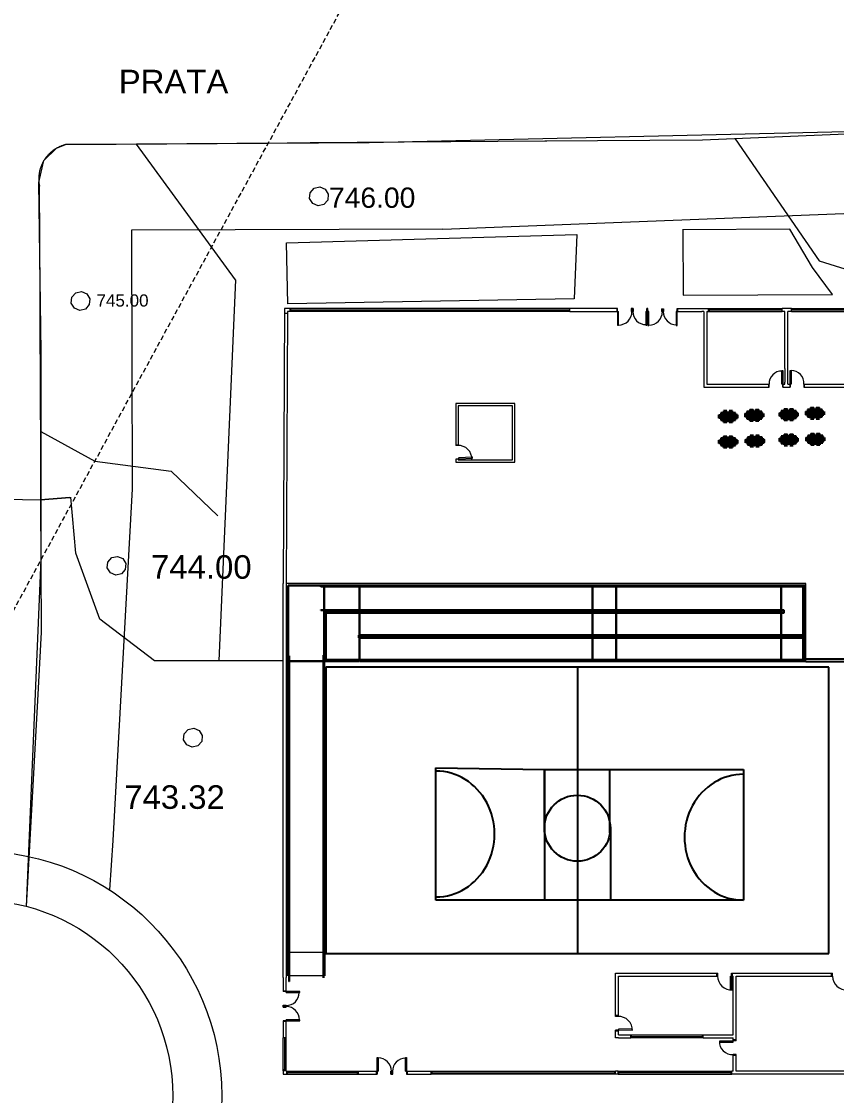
# Model space of a CAD drawing. Header units: feet. Extents: x 344914 to 345457, y 7396879 to 7397422.
# Drawn here: x 345202 to 345243.5, y 7397154.9 to 7397209.6 of the extents above; entities that cross this region are included whole.
import ezdxf

# ---------------------------------------------------------------- set-up
doc = ezdxf.new("R2010")
doc.units = ezdxf.units.FT
doc.header["$MEASUREMENT"] = 0
doc.linetypes.add('DASHED2', pattern=[0.375, 0.25, -0.125])
doc.layers.get('0').update_dxf_attribs({"lineweight": 18})
for name, color, linetype, lineweight in [('100_SIST_VIARIO_MEIO_FIO', 1, 'Continuous', 18), ('106_PRACAS_PARQUES_TOP', 9, 'Continuous', 18), ('160_P_SIMP_ASF_TOP', 7, 'Continuous', 18), ('198_RUA_ESCADARIA_E_TOP', 7, 'Continuous', 18), ('604_CURVA_INTERM', 7, 'Continuous', 18), ('606_PTO_COTADO', 7, 'Continuous', 18), ('902_MALHA_TEXTO_COORD_UTM', 8, 'DASHED2', 13), ('corremao', 7, 'Continuous', 25), ('escada rampa', 202, 'Continuous', 30), ('janela', 160, 'Continuous', 9), ('parede', 7, 'Continuous', 18), ('porta', 7, 'Continuous', 15), ('quadra', 92, 'Continuous', 25), ('SMI_TERRENO', 7, 'Continuous', 18), ('vegetacao', 100, 'Continuous', 5)]:
    doc.layers.add(name, color=color, linetype=linetype, lineweight=lineweight)
doc.layers.add('MESA', color=7, linetype='Continuous')
doc.styles.add('Style-Arial', font='arial.ttf')

# ---------------------------------------------------------------- blocks, each defined once
blk = doc.blocks.new('SP09')
at = {"layer": '606_PTO_COTADO', "flags": 128}
blk.add_lwpolyline([(0.107, 0.474), (0.363, 0.326), (0.481, 0.05), (0.421, -0.246), (0.195, -0.442), (-0.101, -0.472), (-0.367, -0.324), (-0.485, -0.048), (-0.415, 0.247), (-0.189, 0.444), (0.107, 0.474)], dxfattribs=at)
blk = doc.blocks.new('DINING_TABLE_36X72')
at = {"linetype": 'Continuous'}
for p, q in [((-45.5, 8), (-44.5004, 8.15617)), ((-45.5, 8), (-45.5, -8)), ((-44.5, -8.15843), (-44.5, 8.15338)), ((-44.0006, 8.23428), (-35.9976, 9.48474)), ((-44, 8.23041), (-44, -8.23915)), ((36, 18), (-36, 18)), ((-36, 18), (-36, -18)), ((-22.2343, 26.00059), (-23.4847, 17.99762)), ((-22.2304, 26), (-5.7608, 26)), ((-22, 27.5), (-22.1562, 26.50042)), ((-5.8416, 26.5), (-22.1534, 26.5)), ((-22, 27.5), (-6, 27.5)), ((-5.8437, 26.49966), (-6, 27.5)), ((-4.5152, 17.99762), (-5.7655, 25.99926)), ((5.7657, 26.00059), (4.5153, 17.99762)), ((5.7696, 26), (22.2392, 26)), ((6, 27.5), (5.8438, 26.50042)), ((22.1584, 26.5), (5.8466, 26.5)), ((6, 27.5), (22, 27.5)), ((22.1563, 26.49966), (22, 27.5)), ((23.4848, 17.99762), (22.2345, 25.99926)), ((44.0006, 8.23428), (35.9976, 9.48474)), ((36, -18), (36, 18)), ((44, 8.23041), (44, -8.23915)), ((44.5, -8.15843), (44.5, 8.15338)), ((45.5, 8), (44.5005, 8.15617)), ((45.5, 8), (45.5, -8)), ((-44.4997, -8.15631), (-45.5, -8)), ((-35.9976, -9.48476), (-43.9993, -8.2345)), ((-36, -18), (36, -18)), ((-22.2343, -26.0006), (-23.4847, -17.99762)), ((-22.2304, -26), (-5.7608, -26)), ((-22, -27.5), (-22.1562, -26.50044)), ((-5.8416, -26.5), (-22.1534, -26.5)), ((-22, -27.5), (-6, -27.5)), ((-5.8437, -26.49967), (-6, -27.5)), ((-4.5152, -17.99762), (-5.7655, -25.99928)), ((5.7657, -26.0006), (4.5153, -17.99762)), ((5.7696, -26), (22.2392, -26)), ((6, -27.5), (5.8438, -26.50044)), ((22.1584, -26.5), (5.8466, -26.5)), ((6, -27.5), (22, -27.5)), ((22.1563, -26.49967), (22, -27.5)), ((23.4848, -17.99762), (22.2345, -25.99928)), ((35.9976, -9.48476), (43.9993, -8.2345)), ((44.4997, -8.15631), (45.5, -8))]:
    blk.add_line(p, q, dxfattribs=at)
for points in [[(-36, 15), (-31.1772, 14.97754), (-26.8079, 14.91406), (-22.8538, 14.81543), (-19.276, 14.6875), (-16.0362, 14.53613), (-13.0957, 14.36718), (-10.4159, 14.18652), (-7.9583, 14), (-5.6904, 13.81315), (-3.6035, 13.63021), (-1.6954, 13.45508), (0.0365, 13.29166), (1.5945, 13.14388), (2.9811, 13.01562), (4.1988, 12.9108), (5.25, 12.83333), (6.1393, 12.78613), (6.8802, 12.76823), (7.4883, 12.77767), (7.9792, 12.8125), (8.3685, 12.87077), (8.6719, 12.95052), (8.9049, 13.0498), (9.0833, 13.16666), (9.2205, 13.29899), (9.3216, 13.44401), (9.3895, 13.59879), (9.4271, 13.76041), (9.4373, 13.92594), (9.4232, 14.09245), (9.3875, 14.257), (9.3333, 14.41666), (9.2638, 14.56917), (9.1836, 14.71484), (9.0975, 14.85465), (9.0104, 14.98958), (8.9272, 15.1206), (8.8529, 15.2487), (8.7922, 15.37483), (8.75, 15.5), (8.7305, 15.62467), (8.7344, 15.74739), (8.7617, 15.86621), (8.8125, 15.97916), (8.8867, 16.08431), (8.9844, 16.17968), (9.1055, 16.26334), (9.25, 16.33333), (9.4189, 16.38802), (9.6172, 16.42708), (9.8506, 16.45052), (10.125, 16.45833), (10.4463, 16.45052), (10.8203, 16.42708), (11.2529, 16.38802), (11.75, 16.33333), (12.3184, 16.26318), (12.9694, 16.17838), (13.7151, 16.07991), (14.5677, 15.96875), (15.5395, 15.84586), (16.6426, 15.71224), (17.8893, 15.56884), (19.2917, 15.41666), (20.859, 15.25667), (22.5879, 15.08984), (24.4721, 14.91715), (26.5052, 14.73958), (28.6809, 14.5581), (30.9929, 14.3737), (33.4347, 14.18733), (36, 14)], [(-36, 10), (-28.9766, 10.14274), (-23.1725, 10.20442), (-18.4241, 10.19775), (-14.5677, 10.13541), (-11.4399, 10.03011), (-8.877, 9.89453), (-6.7154, 9.74137), (-4.7917, 9.58333), (-2.9698, 9.43082), (-1.2246, 9.28515), (0.4415, 9.14534), (2.026, 9.01041), (3.5266, 8.87939), (4.9408, 8.7513), (6.266, 8.62516), (7.5, 8.5), (8.6411, 8.37549), (9.6914, 8.2539), (10.6538, 8.13818), (11.5312, 8.03125), (12.3267, 7.93603), (13.043, 7.85547), (13.6831, 7.79248), (14.25, 7.75), (14.7471, 7.7303), (15.1797, 7.73307), (15.5537, 7.75732), (15.875, 7.80208), (16.1494, 7.86637), (16.3828, 7.94922), (16.5811, 8.04964), (16.75, 8.16666), (16.8944, 8.29915), (17.0143, 8.44531), (17.1089, 8.60319), (17.1771, 8.77083), (17.218, 8.94629), (17.2305, 9.1276), (17.2137, 9.31282), (17.1667, 9.5), (17.0895, 9.6875), (16.987, 9.875), (16.8649, 10.0625), (16.7292, 10.25), (16.5856, 10.4375), (16.4401, 10.625), (16.2985, 10.8125), (16.1667, 11), (16.05, 11.18733), (15.9518, 11.3737), (15.8752, 11.5581), (15.8229, 11.73958), (15.798, 11.91715), (15.8034, 12.08984), (15.842, 12.25667), (15.9167, 12.41666), (16.0295, 12.56836), (16.1784, 12.70833), (16.3605, 12.83268), (16.5729, 12.9375), (16.8127, 13.01888), (17.0768, 13.07291), (17.3625, 13.0957), (17.6667, 13.08333), (17.9894, 13.03312), (18.3418, 12.94726), (18.7382, 12.82918), (19.1927, 12.68229), (19.7195, 12.51001), (20.3327, 12.31575), (21.0465, 12.10294), (21.875, 11.875), (22.8357, 11.63354), (23.959, 11.37304), (25.2786, 11.08618), (26.8282, 10.76562), (28.6414, 10.40405), (30.752, 9.99414), (33.1936, 9.52856), (36, 9)], [(-36, 5.5), (-30.7157, 5.3348), (-26.069, 5.20963), (-21.9946, 5.11767), (-18.4271, 5.05208), (-15.3009, 5.00602), (-12.5508, 4.97265), (-10.1112, 4.94515), (-7.9167, 4.91666), (-5.909, 4.88167), (-4.0586, 4.83984), (-2.3429, 4.79215), (-0.7396, 4.73958), (0.7739, 4.6831), (2.22, 4.6237), (3.6213, 4.56233), (5, 4.5), (6.373, 4.43782), (7.7344, 4.3776), (9.0723, 4.32129), (10.375, 4.27083), (11.6309, 4.22819), (12.8281, 4.19531), (13.9551, 4.17415), (15, 4.16666), (15.954, 4.17448), (16.819, 4.19791), (17.6001, 4.23698), (18.3021, 4.29166), (18.9299, 4.36198), (19.4883, 4.44791), (19.9823, 4.54948), (20.4167, 4.66666), (20.7969, 4.79899), (21.1302, 4.94401), (21.4245, 5.09879), (21.6875, 5.26041), (21.9271, 5.42594), (22.1511, 5.59245), (22.3672, 5.757), (22.5834, 5.91666), (22.8065, 6.06868), (23.0404, 6.21093), (23.2879, 6.34147), (23.5521, 6.45833), (23.8358, 6.55957), (24.142, 6.64323), (24.4735, 6.70735), (24.8334, 6.75), (25.2235, 6.76969), (25.642, 6.76692), (26.0858, 6.74267), (26.5521, 6.69791), (27.0379, 6.63362), (27.5404, 6.55078), (28.0565, 6.45036), (28.5834, 6.33333), (29.1242, 6.19987), (29.7071, 6.04687), (30.3661, 5.87044), (31.1354, 5.66666), (32.0493, 5.43164), (33.142, 5.16146), (34.4475, 4.85221), (36, 4.5)], [(-36, -1), (-30.7915, -0.6591), (-26.0195, -0.38216), (-21.6519, -0.16284), (-17.6563, 0.00521), (-14.0005, 0.12833), (-10.6523, 0.21289), (-7.5796, 0.26522), (-4.75, 0.29166), (-2.134, 0.29793), (0.2878, 0.28711), (2.5317, 0.26163), (4.6146, 0.22396), (6.5529, 0.17651), (8.3633, 0.12174), (10.0623, 0.06209), (11.6667, 0), (13.1899, -0.06201), (14.6341, -0.1211), (15.9982, -0.17432), (17.2813, -0.21875), (18.4823, -0.25147), (19.6003, -0.26953), (20.6343, -0.27002), (21.5834, -0.25), (22.4481, -0.20768), (23.2357, -0.14584), (23.9549, -0.06836), (24.6146, 0.02083), (25.2235, 0.11784), (25.7904, 0.21875), (26.3241, 0.31966), (26.8334, 0.41666), (27.3265, 0.50618), (27.8099, 0.58593), (28.2894, 0.65397), (28.7709, 0.70833), (29.2601, 0.74707), (29.763, 0.76823), (30.2855, 0.76985), (30.8334, 0.75), (31.4088, 0.70784), (31.9994, 0.64713), (32.589, 0.57275), (33.1615, 0.48958), (33.7008, 0.4025), (34.1908, 0.3164), (34.6153, 0.23616), (34.9584, 0.16666), (35.2099, 0.11165), (35.3848, 0.07031), (35.504, 0.04069), (35.5886, 0.02083), (35.6594, 0.00879), (35.7377, 0.0026), (35.8442, 0.00032), (36, 0)], [(-36, -6.5), (-27.1843, -6.31267), (-20.084, -6.1263), (-14.469, -5.9419), (-10.1094, -5.76042), (-6.7752, -5.58285), (-4.2363, -5.41016), (-2.2629, -5.24333), (-0.625, -5.08334), (0.8708, -4.93099), (2.2715, -4.78646), (3.5872, -4.64974), (4.8281, -4.52084), (6.0046, -4.39974), (7.127, -4.28646), (8.2053, -4.18099), (9.25, -4.08334), (10.2705, -3.99382), (11.2734, -3.91407), (12.2647, -3.84603), (13.25, -3.79167), (14.2354, -3.75293), (15.2266, -3.73177), (16.2295, -3.73015), (17.25, -3.75), (18.2912, -3.79248), (19.3451, -3.85547), (20.4009, -3.93604), (21.4479, -4.03125), (22.4754, -4.13819), (23.4727, -4.25391), (24.4289, -4.37549), (25.3334, -4.5), (26.1785, -4.62492), (26.9694, -4.74935), (27.7145, -4.87281), (28.4219, -4.99479), (29.1, -5.11483), (29.7572, -5.23242), (30.4016, -5.34709), (31.0417, -5.45834), (31.6837, -5.56437), (32.3262, -5.65821), (32.9658, -5.73153), (33.599, -5.77604), (34.2224, -5.78345), (34.8327, -5.74545), (35.4264, -5.65373), (36, -5.5)], [(-36, -10), (-26.4022, -9.81299), (-18.4675, -9.62891), (-11.9839, -9.45069), (-6.7396, -9.28125), (-2.5226, -9.12354), (0.8789, -8.98047), (3.6769, -8.85498), (6.0833, -8.75), (8.2767, -8.66765), (10.3021, -8.60677), (12.1712, -8.56543), (13.8958, -8.54167), (15.4876, -8.53353), (16.9583, -8.53907), (18.3197, -8.55632), (19.5834, -8.58334), (20.7616, -8.61841), (21.8685, -8.66081), (22.9188, -8.71004), (23.9271, -8.76563), (24.9081, -8.82707), (25.8763, -8.89388), (26.8465, -8.96558), (27.8334, -9.04167), (28.8474, -9.12118), (29.8828, -9.20117), (30.93, -9.27824), (31.9792, -9.34896), (33.0205, -9.40991), (34.0443, -9.45768), (35.0407, -9.48885), (36, -9.5)], [(-36, -14.5), (-30.0881, -14.33513), (-25.0332, -14.21224), (-20.7312, -14.12647), (-17.0781, -14.07292), (-13.97, -14.04671), (-11.3027, -14.04297), (-8.9724, -14.05681), (-6.875, -14.08334), (-4.9224, -14.11833), (-3.0905, -14.16016), (-1.3709, -14.20785), (0.2448, -14.26042), (1.7647, -14.3169), (3.1973, -14.3763), (4.5507, -14.43767), (5.8333, -14.5), (7.0554, -14.5621), (8.235, -14.62175), (9.3922, -14.67652), (10.5469, -14.72396), (11.7192, -14.76164), (12.929, -14.78711), (14.1965, -14.79794), (15.5417, -14.79167), (16.9933, -14.76424), (18.6152, -14.70508), (20.4804, -14.60197), (22.6615, -14.44271), (25.2312, -14.21509), (28.2624, -13.9069), (31.8277, -13.50594), (36, -13)]]:
    blk.add_lwpolyline(points, dxfattribs=at)

msp = doc.modelspace()

# ---------------------------------------------------------------- linework, layer by layer
at = {"layer": '100_SIST_VIARIO_MEIO_FIO'}
for p, q in [((345202.904, 7397198.515), (345202.891, 7397201.2)), ((345202.92, 7397195.387), (345202.904, 7397198.515)), ((345202.947, 7397189.877), (345202.92, 7397195.387)), ((345202.953, 7397188.71), (345202.947, 7397189.877)), ((345202.969, 7397185.336), (345202.953, 7397188.71)), ((345203.003, 7397178.492), (345202.969, 7397185.336)), ((345202.816, 7397175.009), (345203.003, 7397178.492)), ((345202.224, 7397164.517), (345202.816, 7397175.009))]:
    msp.add_line(p, q, dxfattribs=at)
at = {"layer": '100_SIST_VIARIO_MEIO_FIO', "flags": 128}
msp.add_lwpolyline([(345246.052, 7397203.932), (345236.692, 7397203.545), (345228.657, 7397203.489), (345216.693, 7397203.405), (345215.527, 7397203.397), (345207.835, 7397203.343), (345204.225, 7397203.318), (345204.168, 7397203.304), (345204.138, 7397203.294), (345204.108, 7397203.285), (345204.079, 7397203.275), (345204.048, 7397203.265), (345204.019, 7397203.254), (345203.989, 7397203.243), (345203.96, 7397203.23), (345203.932, 7397203.218), (345203.903, 7397203.206), (345203.874, 7397203.192), (345203.846, 7397203.178), (345203.818, 7397203.163), (345203.79, 7397203.149), (345203.763, 7397203.133), (345203.735, 7397203.117), (345203.709, 7397203.101), (345203.682, 7397203.085), (345203.656, 7397203.067), (345203.63, 7397203.049), (345203.604, 7397203.032), (345203.579, 7397203.012), (345203.554, 7397202.993), (345203.529, 7397202.975), (345203.505, 7397202.954), (345203.48, 7397202.934), (345203.456, 7397202.913), (345203.434, 7397202.892), (345203.41, 7397202.871), (345203.388, 7397202.849), (345203.365, 7397202.826), (345203.344, 7397202.803), (345203.323, 7397202.781), (345203.302, 7397202.757), (345203.281, 7397202.733), (345203.26, 7397202.709), (345203.241, 7397202.684), (345203.222, 7397202.659), (345203.203, 7397202.634), (345203.184, 7397202.609), (345203.167, 7397202.583), (345203.149, 7397202.557), (345203.132, 7397202.53), (345203.115, 7397202.503), (345203.1, 7397202.476), (345203.083, 7397202.449), (345203.068, 7397202.422), (345203.054, 7397202.393), (345203.04, 7397202.365), (345203.026, 7397202.338), (345203.013, 7397202.309), (345203, 7397202.28), (345202.988, 7397202.25), (345202.976, 7397202.221), (345202.965, 7397202.192), (345202.954, 7397202.163), (345202.944, 7397202.133), (345202.934, 7397202.103), (345202.926, 7397202.072), (345202.917, 7397202.042), (345202.909, 7397202.012), (345202.901, 7397201.981), (345202.894, 7397201.95), (345202.888, 7397201.92), (345202.882, 7397201.889), (345202.877, 7397201.858), (345202.873, 7397201.827), (345202.868, 7397201.795), (345202.864, 7397201.764), (345202.861, 7397201.733), (345202.858, 7397201.702), (345202.857, 7397201.67), (345202.854, 7397201.639), (345202.854, 7397201.607), (345202.853, 7397201.576), (345202.853, 7397201.545), (345202.854, 7397201.512), (345202.855, 7397201.481), (345202.857, 7397201.45), (345202.859, 7397201.418), (345202.862, 7397201.387), (345202.865, 7397201.356), (345202.87, 7397201.325), (345202.874, 7397201.294), (345202.879, 7397201.263), (345202.885, 7397201.231), (345202.891, 7397201.2)], dxfattribs=at)
at = {"layer": '106_PRACAS_PARQUES_TOP'}
for p, q in [((345212.891, 7397196.439), (345207.835, 7397203.343)), ((345238.361, 7397203.614), (345242.636, 7397197.406)), ((345223.461, 7397199.014), (345274.253, 7397201.011)), ((345223.461, 7397199.014), (345207.581, 7397198.962)), ((345207.581, 7397198.962), (345207.624, 7397185.79)), ((345242.636, 7397197.406), (345250.449, 7397194.969)), ((345207.624, 7397185.79), (345206.633, 7397167.874)), ((345207.624, 7397185.79), (345207.624, 7397185.79)), ((345206.633, 7397167.874), (345206.462, 7397165.356)), ((345206.633, 7397167.874), (345206.633, 7397167.874))]:
    msp.add_line(p, q, dxfattribs=at)
at = {"layer": '198_RUA_ESCADARIA_E_TOP'}
for radius in [12.464, 9.964]:
    msp.add_circle((345199.723, 7397154.872), radius, dxfattribs=at)
at = {"layer": '604_CURVA_INTERM', "elevation": 744, "flags": 128}
msp.add_lwpolyline([(345197.454, 7397185.331), (345202.945, 7397185.221), (345204.447, 7397185.353), (345202.945, 7397185.221)], dxfattribs=at)
at = {"layer": '606_PTO_COTADO'}
for p, q in [((345228.761, 7397203.49), (345228.657, 7397203.489)), ((345212.891, 7397196.439), (345212.032, 7397177.034)), ((345202.953, 7397188.71), (345205.719, 7397187.201)), ((345205.719, 7397187.201), (345209.61, 7397186.681)), ((345209.61, 7397186.681), (345211.981, 7397184.416)), ((345204.747, 7397182.513), (345204.496, 7397185.358, 744)), ((345205.965, 7397179.157), (345204.747, 7397182.513)), ((345208.75, 7397177.034), (345205.965, 7397179.157)), ((345215.313, 7397177.034), (345208.75, 7397177.034))]:
    msp.add_line(p, q, dxfattribs=at)
at = {"layer": '902_MALHA_TEXTO_COORD_UTM', "flags": 128}
msp.add_lwpolyline([(345089.986, 7396975.145), (345281.611, 7397326.257)], dxfattribs=at)
at = {"layer": 'corremao'}
for p, q in [((345241.84, 7397180.807), (345217.227, 7397180.807)), ((345217.227, 7397180.792), (345217.227, 7397180.807)), ((345241.825, 7397180.792), (345217.227, 7397180.792)), ((345241.825, 7397178.332), (345241.825, 7397180.792)), ((345241.84, 7397178.317), (345241.84, 7397180.807)), ((345217.238, 7397179.617), (345239.114, 7397179.617)), ((345217.238, 7397179.617), (345239.114, 7397179.617)), ((345217.238, 7397179.602), (345217.238, 7397179.617)), ((345217.238, 7397179.602), (345239.114, 7397179.602)), ((345240.822, 7397179.475), (345217.481, 7397179.475)), ((345240.837, 7397179.46), (345217.481, 7397179.46)), ((345217.481, 7397179.46), (345217.481, 7397177.085)), ((345217.496, 7397179.46), (345217.496, 7397177.1)), ((345239.114, 7397179.617), (345240.837, 7397179.617)), ((345239.114, 7397179.617), (345240.837, 7397179.617)), ((345239.114, 7397179.602), (345240.822, 7397179.602)), ((345240.822, 7397179.602), (345240.822, 7397179.49)), ((345240.822, 7397179.49), (345240.822, 7397179.475)), ((345240.837, 7397179.602), (345240.837, 7397179.617)), ((345240.837, 7397179.602), (345240.837, 7397179.49)), ((345240.837, 7397179.49), (345240.837, 7397179.46)), ((345219.162, 7397178.332), (345219.162, 7397178.2)), ((345241.825, 7397178.332), (345219.162, 7397178.332)), ((345219.162, 7397178.2), (345241.825, 7397178.2)), ((345219.177, 7397178.317), (345219.177, 7397178.215)), ((345241.84, 7397178.317), (345219.177, 7397178.317)), ((345219.177, 7397178.215), (345241.84, 7397178.215)), ((345241.825, 7397177.1), (345241.825, 7397178.2)), ((345241.84, 7397177.085), (345241.84, 7397178.215)), ((345215.607, 7397177.286), (345215.607, 7397160.693)), ((345215.607, 7397177.286), (345215.627, 7397177.286)), ((345215.627, 7397177.286), (345215.627, 7397160.693)), ((345217.363, 7397160.872), (345217.363, 7397177.307)), ((345217.383, 7397177.307), (345217.363, 7397177.307)), ((345217.383, 7397160.872), (345217.383, 7397177.307)), ((345217.481, 7397177.085), (345241.84, 7397177.085)), ((345217.496, 7397177.1), (345241.825, 7397177.1)), ((345244.115, 7397177.119), (345241.96, 7397177.119)), ((345244.115, 7397176.969), (345241.96, 7397176.969)), ((345215.627, 7397160.693), (345215.607, 7397160.693))]:
    msp.add_line(p, q, dxfattribs=at)
at = {"layer": 'escada rampa'}
for p, q in [((345215.563, 7397177.336), (345215.563, 7397180.872)), ((345215.563, 7397180.872), (345241.915, 7397180.872)), ((345217.412, 7397177.013), (345217.412, 7397180.872)), ((345219.214, 7397178.332), (345219.214, 7397180.872)), ((345231.084, 7397177.013), (345231.084, 7397180.872)), ((345232.284, 7397177.013), (345232.284, 7397180.872)), ((345240.71, 7397180.872), (345240.71, 7397179.617)), ((345241.91, 7397180.872), (345241.91, 7397177.013)), ((345219.214, 7397179.533), (345217.412, 7397179.533)), ((345240.71, 7397179.533), (345219.214, 7397179.533)), ((345240.71, 7397179.602), (345240.71, 7397179.475)), ((345240.71, 7397179.46), (345240.71, 7397177.013)), ((345219.214, 7397178.215), (345219.214, 7397178.317)), ((345241.91, 7397178.273), (345219.214, 7397178.273)), ((345219.214, 7397177.1), (345219.214, 7397178.2)), ((345215.563, 7397177.013), (345215.563, 7397177.336)), ((345215.607, 7397177.013), (345215.563, 7397177.013)), ((345215.563, 7397177.013), (345215.563, 7397160.975)), ((345217.412, 7397177.013), (345215.607, 7397177.013)), ((345217.412, 7397177.013), (345217.416, 7397160.975)), ((345217.412, 7397177.013), (345219.166, 7397177.013)), ((345219.214, 7397177.013), (345219.214, 7397177.085)), ((345241.91, 7397177.013), (345219.214, 7397177.013))]:
    msp.add_line(p, q, dxfattribs=at)
at = {"layer": 'janela'}
for p, q in [((345229.921, 7397194.969), (345215.674, 7397194.969)), ((345215.703, 7397194.819), (345215.703, 7397194.969)), ((345237.004, 7397194.969), (345240.745, 7397194.969)), ((345237.046, 7397194.819), (345237.046, 7397194.969)), ((345241.234, 7397194.969), (345244.515, 7397194.969)), ((345229.921, 7397194.819), (345215.674, 7397194.819)), ((345229.921, 7397194.894), (345215.703, 7397194.894)), ((345237.004, 7397194.819), (345240.745, 7397194.819)), ((345240.745, 7397194.894), (345237.046, 7397194.894)), ((345244.515, 7397194.894), (345241.234, 7397194.894)), ((345241.234, 7397194.819), (345244.515, 7397194.819)), ((345219.214, 7397177.013), (345219.166, 7397177.013)), ((345217.4, 7397162.175), (345215.563, 7397162.175)), ((345215.607, 7397160.975), (345215.563, 7397160.975)), ((345217.416, 7397160.975), (345215.627, 7397160.975)), ((345215.313, 7397156.147), (345215.313, 7397157.821)), ((345215.388, 7397157.821), (345215.388, 7397156.187)), ((345215.463, 7397156.147), (345215.463, 7397157.821)), ((345233.043, 7397157.974), (345236.726, 7397157.974)), ((345236.726, 7397157.824), (345233.043, 7397157.824)), ((345233.079, 7397157.824), (345233.079, 7397157.974)), ((345233.079, 7397157.899), (345236.684, 7397157.899)), ((345236.684, 7397157.824), (345236.684, 7397157.974)), ((345215.463, 7397156.187), (345215.313, 7397156.187)), ((345215.498, 7397156.119), (345219.154, 7397156.119)), ((345215.539, 7397155.969), (345215.539, 7397156.119)), ((345219.101, 7397155.969), (345219.101, 7397156.119)), ((345222.854, 7397156.119), (345232.256, 7397156.119)), ((345222.914, 7397155.969), (345222.914, 7397156.119)), ((345232.221, 7397155.969), (345232.221, 7397156.119)), ((345232.391, 7397156.119), (345238.182, 7397156.119)), ((345232.432, 7397155.969), (345232.432, 7397156.119)), ((345238.147, 7397155.969), (345238.147, 7397156.119)), ((345215.498, 7397155.969), (345219.154, 7397155.969)), ((345219.101, 7397156.044), (345215.539, 7397156.044)), ((345232.256, 7397155.969), (345222.854, 7397155.969)), ((345222.914, 7397156.044), (345232.221, 7397156.044)), ((345232.391, 7397155.969), (345238.182, 7397155.969)), ((345238.147, 7397156.044), (345232.432, 7397156.044))]:
    msp.add_line(p, q, dxfattribs=at)
at = {"layer": 'parede'}
for p, q in [((345215.387, 7397194.969), (345215.313, 7397180.969)), ((345215.674, 7397194.969), (345215.387, 7397194.969)), ((345215.674, 7397194.819), (345215.674, 7397194.969)), ((345229.921, 7397194.819), (345229.921, 7397194.969)), ((345232.357, 7397194.969), (345229.921, 7397194.969)), ((345232.333, 7397194.819), (345232.333, 7397194.969)), ((345232.357, 7397194.82), (345232.357, 7397194.969)), ((345233.057, 7397194.97), (345233.157, 7397194.97)), ((345233.057, 7397194.97), (345233.157, 7397194.97)), ((345233.057, 7397194.97), (345233.057, 7397194.82)), ((345233.157, 7397194.969), (345233.057, 7397194.969)), ((345233.107, 7397194.97), (345233.107, 7397194.82)), ((345233.157, 7397194.97), (345233.157, 7397194.82)), ((345233.907, 7397194.969), (345233.856, 7397194.969)), ((345233.856, 7397194.82), (345233.856, 7397194.969)), ((345233.907, 7397194.819), (345233.907, 7397194.969)), ((345234.607, 7397194.964), (345234.707, 7397194.964)), ((345234.607, 7397194.964), (345234.707, 7397194.964)), ((345234.607, 7397194.964), (345234.607, 7397194.814)), ((345234.657, 7397194.964), (345234.657, 7397194.814)), ((345234.707, 7397194.964), (345234.707, 7397194.814)), ((345235.406, 7397194.819), (345235.406, 7397194.969)), ((345235.406, 7397194.969), (345237.004, 7397194.969)), ((345235.429, 7397194.819), (345235.429, 7397194.969)), ((345237.004, 7397194.819), (345237.004, 7397194.969)), ((345241.234, 7397194.969), (345240.745, 7397194.969)), ((345240.745, 7397194.819), (345240.745, 7397194.969)), ((345241.234, 7397194.819), (345241.234, 7397194.969)), ((345215.536, 7397194.711), (345215.386, 7397194.712)), ((345215.537, 7397194.819), (345215.463, 7397180.968)), ((345215.674, 7397194.819), (345215.537, 7397194.819)), ((345229.921, 7397194.819), (345232.407, 7397194.819)), ((345233.057, 7397194.82), (345233.157, 7397194.82)), ((345233.096, 7397194.82), (345233.14, 7397194.82)), ((345233.096, 7397194.819), (345233.14, 7397194.819)), ((345233.806, 7397194.819), (345233.907, 7397194.819)), ((345233.957, 7397194.814), (345233.907, 7397194.814)), ((345234.607, 7397194.819), (345234.707, 7397194.819)), ((345234.607, 7397194.814), (345234.707, 7397194.814)), ((345234.646, 7397194.814), (345234.689, 7397194.814)), ((345235.406, 7397194.813), (345235.356, 7397194.813)), ((345235.406, 7397194.819), (345236.665, 7397194.819)), ((345236.756, 7397194.819), (345236.665, 7397194.819)), ((345236.756, 7397194.819), (345236.756, 7397190.969)), ((345236.906, 7397194.819), (345236.906, 7397191.119)), ((345236.906, 7397194.819), (345237.004, 7397194.819)), ((345240.888, 7397194.819), (345240.745, 7397194.819)), ((345240.888, 7397191.91), (345240.888, 7397194.819)), ((345241.234, 7397194.819), (345241.038, 7397194.819)), ((345241.038, 7397191.91), (345241.038, 7397194.819)), ((345240.888, 7397191.91), (345240.888, 7397191.225)), ((345241.038, 7397191.225), (345241.038, 7397191.91)), ((345236.906, 7397191.119), (345240.088, 7397191.119)), ((345240.073, 7397190.969), (345240.073, 7397191.119)), ((345240.088, 7397190.969), (345240.088, 7397191.119)), ((345240.788, 7397191.119), (345240.888, 7397191.119)), ((345240.788, 7397190.969), (345240.788, 7397191.119)), ((345240.803, 7397190.969), (345240.803, 7397191.119)), ((345240.888, 7397191.119), (345240.888, 7397191.225)), ((345241.038, 7397191.119), (345241.038, 7397191.225)), ((345241.038, 7397191.119), (345241.156, 7397191.119)), ((345241.141, 7397191.119), (345241.141, 7397190.969)), ((345241.156, 7397191.119), (345241.156, 7397190.969)), ((345241.856, 7397191.119), (345244.651, 7397191.119)), ((345241.856, 7397191.119), (345241.856, 7397190.969)), ((345241.871, 7397191.119), (345241.871, 7397190.969)), ((345236.756, 7397190.969), (345240.088, 7397190.969)), ((345240.788, 7397190.969), (345241.156, 7397190.969)), ((345241.856, 7397190.969), (345246.756, 7397190.969)), ((345227.12, 7397190.14), (345224.12, 7397190.14)), ((345224.12, 7397190.14), (345224.12, 7397189.298)), ((345227, 7397190.02), (345224.24, 7397190.02)), ((345224.24, 7397190.02), (345224.24, 7397189.298)), ((345227, 7397187.26), (345227, 7397190.02)), ((345227.12, 7397187.14), (345227.12, 7397190.14)), ((345224.12, 7397189.298), (345224.12, 7397188.002)), ((345224.24, 7397189.298), (345224.24, 7397188.002)), ((345224.24, 7397188.013), (345224.12, 7397188.013)), ((345224.24, 7397188.002), (345224.12, 7397188.002)), ((345224.12, 7397187.302), (345224.12, 7397187.14)), ((345224.24, 7397187.302), (345224.12, 7397187.302)), ((345224.24, 7397187.294), (345224.12, 7397187.294)), ((345224.24, 7397187.302), (345224.24, 7397187.26)), ((345224.12, 7397187.14), (345227.12, 7397187.14)), ((345224.24, 7397187.26), (345227, 7397187.26)), ((345215.313, 7397160.898), (345215.313, 7397180.969)), ((345219.313, 7397180.969), (345215.463, 7397180.969)), ((345215.463, 7397180.968), (345215.463, 7397160.898)), ((345241.96, 7397180.969), (345219.313, 7397180.969)), ((345241.96, 7397176.969), (345241.96, 7397180.969)), ((345241.96, 7397176.969), (345219.256, 7397176.969)), ((345232.256, 7397161.119), (345237.472, 7397161.119)), ((345232.256, 7397160.969), (345232.256, 7397161.119)), ((345237.422, 7397160.969), (345237.422, 7397161.119)), ((345237.472, 7397160.969), (345237.472, 7397161.119)), ((345238.172, 7397161.119), (345243.326, 7397161.119)), ((345238.172, 7397160.969), (345238.172, 7397161.119)), ((345238.222, 7397160.969), (345238.222, 7397161.119)), ((345243.276, 7397160.969), (345243.276, 7397161.119)), ((345243.326, 7397160.969), (345243.326, 7397161.119)), ((345215.313, 7397160.898), (345215.313, 7397160.185)), ((345215.463, 7397160.185), (345215.463, 7397160.898)), ((345232.256, 7397158.914), (345232.256, 7397160.969)), ((345232.406, 7397160.969), (345237.472, 7397160.969)), ((345232.406, 7397158.914), (345232.406, 7397160.969)), ((345238.172, 7397160.969), (345238.256, 7397160.969)), ((345238.256, 7397157.974), (345238.256, 7397160.969)), ((345238.406, 7397160.969), (345243.326, 7397160.969)), ((345238.406, 7397157.674), (345238.406, 7397160.969)), ((345215.463, 7397160.209), (345215.313, 7397160.209)), ((345215.463, 7397160.185), (345215.313, 7397160.185)), ((345215.464, 7397160.135), (345215.463, 7397160.185)), ((345215.313, 7397159.385), (345215.313, 7397159.485)), ((345215.313, 7397159.385), (345215.313, 7397159.485)), ((345215.313, 7397159.485), (345215.463, 7397159.485)), ((345215.313, 7397159.485), (345215.313, 7397159.385)), ((345215.313, 7397159.435), (345215.463, 7397159.435)), ((345215.313, 7397159.385), (345215.463, 7397159.385)), ((345215.463, 7397159.385), (345215.463, 7397159.485)), ((345215.463, 7397159.385), (345215.463, 7397159.485)), ((345215.463, 7397159.424), (345215.463, 7397159.468)), ((345232.406, 7397158.964), (345232.256, 7397158.964)), ((345232.406, 7397158.914), (345232.256, 7397158.914)), ((345215.463, 7397158.685), (345215.313, 7397158.685)), ((345215.313, 7397158.685), (345215.313, 7397157.821)), ((345215.463, 7397158.649), (345215.313, 7397158.649)), ((345215.463, 7397157.821), (345215.463, 7397158.735)), ((345215.463, 7397157.821), (345215.313, 7397157.821)), ((345232.256, 7397157.824), (345232.256, 7397158.214)), ((345232.406, 7397158.214), (345232.256, 7397158.214)), ((345232.406, 7397158.164), (345232.256, 7397158.164)), ((345232.406, 7397157.824), (345232.256, 7397157.824)), ((345232.406, 7397157.974), (345232.406, 7397158.214)), ((345232.406, 7397157.974), (345233.043, 7397157.974)), ((345232.406, 7397157.824), (345233.043, 7397157.824)), ((345233.043, 7397157.824), (345233.043, 7397157.974)), ((345236.726, 7397157.974), (345238.256, 7397157.974)), ((345236.726, 7397157.824), (345236.726, 7397157.974)), ((345236.726, 7397157.824), (345238.256, 7397157.824)), ((345238.256, 7397157.674), (345238.256, 7397157.824)), ((345238.406, 7397157.724), (345238.256, 7397157.724)), ((345238.406, 7397157.674), (345238.256, 7397157.674)), ((345238.256, 7397156.119), (345238.256, 7397156.974)), ((345238.406, 7397156.974), (345238.256, 7397156.974)), ((345238.406, 7397156.924), (345238.256, 7397156.924)), ((345238.406, 7397156.119), (345238.406, 7397156.974)), ((345215.313, 7397156.147), (345215.313, 7397155.969)), ((345215.463, 7397156.147), (345215.313, 7397156.147)), ((345215.463, 7397156.147), (345215.463, 7397156.119)), ((345215.463, 7397156.119), (345215.498, 7397156.119)), ((345215.498, 7397155.969), (345215.498, 7397156.119)), ((345219.154, 7397156.119), (345220.151, 7397156.119)), ((345219.154, 7397155.969), (345219.154, 7397156.119)), ((345220.063, 7397156.119), (345220.063, 7397155.969)), ((345220.101, 7397156.119), (345220.101, 7397155.969)), ((345220.801, 7397156.119), (345220.901, 7397156.119)), ((345220.801, 7397155.969), (345220.801, 7397156.119)), ((345220.84, 7397156.119), (345220.884, 7397156.119)), ((345220.851, 7397155.969), (345220.851, 7397156.119)), ((345220.901, 7397155.969), (345220.901, 7397156.119)), ((345221.551, 7397156.119), (345222.854, 7397156.119)), ((345221.601, 7397156.119), (345221.601, 7397155.969)), ((345221.636, 7397156.119), (345221.636, 7397155.969)), ((345222.854, 7397155.969), (345222.854, 7397156.119)), ((345232.391, 7397156.119), (345232.256, 7397156.119)), ((345232.256, 7397155.969), (345232.256, 7397156.119)), ((345232.391, 7397155.969), (345232.391, 7397156.119)), ((345238.256, 7397156.119), (345238.182, 7397156.119)), ((345238.182, 7397155.969), (345238.182, 7397156.119)), ((345244.106, 7397156.119), (345238.406, 7397156.119)), ((345215.313, 7397155.969), (345215.498, 7397155.969)), ((345219.154, 7397155.969), (345220.101, 7397155.969)), ((345220.801, 7397155.969), (345220.901, 7397155.969)), ((345220.801, 7397155.969), (345220.901, 7397155.969)), ((345221.601, 7397155.969), (345222.854, 7397155.969)), ((345232.391, 7397155.969), (345232.256, 7397155.969)), ((345238.256, 7397155.969), (345238.182, 7397155.969)), ((345244.256, 7397155.969), (345238.256, 7397155.969))]:
    msp.add_line(p, q, dxfattribs=at)
at = {"layer": 'porta'}
for p, q in [((345232.357, 7397194.82), (345232.357, 7397194.12)), ((345232.407, 7397194.12), (345232.407, 7397194.82)), ((345233.806, 7397194.82), (345233.806, 7397194.12)), ((345233.856, 7397194.12), (345233.856, 7397194.82)), ((345233.907, 7397194.814), (345233.907, 7397194.114)), ((345233.957, 7397194.114), (345233.957, 7397194.814)), ((345235.356, 7397194.813), (345235.356, 7397194.113)), ((345235.406, 7397194.113), (345235.406, 7397194.813)), ((345232.357, 7397194.12), (345232.407, 7397194.12)), ((345233.806, 7397194.12), (345233.856, 7397194.12)), ((345233.907, 7397194.114), (345233.957, 7397194.114)), ((345235.356, 7397194.113), (345235.406, 7397194.113)), ((345240.741, 7397191.819), (345240.791, 7397191.819)), ((345240.741, 7397191.119), (345240.741, 7397191.819)), ((345240.791, 7397191.819), (345240.791, 7397191.119)), ((345241.156, 7397191.119), (345241.156, 7397191.819)), ((345241.156, 7397191.819), (345241.206, 7397191.819)), ((345241.206, 7397191.819), (345241.206, 7397191.119)), ((345240.791, 7397191.119), (345240.741, 7397191.119)), ((345241.206, 7397191.119), (345241.156, 7397191.119)), ((345224.96, 7397187.397), (345224.26, 7397187.37)), ((345224.26, 7397187.37), (345224.262, 7397187.32)), ((345224.262, 7397187.32), (345224.962, 7397187.347)), ((345224.962, 7397187.347), (345224.96, 7397187.397)), ((345238.112, 7397160.271), (345238.112, 7397160.971)), ((345238.112, 7397160.971), (345238.162, 7397160.971)), ((345238.162, 7397160.971), (345238.162, 7397160.271)), ((345216.164, 7397160.185), (345215.464, 7397160.185)), ((345215.464, 7397160.135), (345216.164, 7397160.135)), ((345216.164, 7397160.135), (345216.164, 7397160.185)), ((345238.162, 7397160.271), (345238.112, 7397160.271)), ((345216.163, 7397158.735), (345215.463, 7397158.735)), ((345215.463, 7397158.685), (345216.163, 7397158.685)), ((345216.163, 7397158.685), (345216.163, 7397158.735)), ((345233.112, 7397158.287), (345232.412, 7397158.26)), ((345232.412, 7397158.26), (345232.414, 7397158.21)), ((345232.414, 7397158.21), (345233.114, 7397158.237)), ((345233.114, 7397158.237), (345233.112, 7397158.287)), ((345238.252, 7397157.655), (345237.552, 7397157.66)), ((345237.552, 7397157.66), (345237.552, 7397157.61)), ((345237.552, 7397157.61), (345238.252, 7397157.605)), ((345238.252, 7397157.605), (345238.252, 7397157.655)), ((345220.101, 7397156.119), (345220.101, 7397156.819)), ((345220.101, 7397156.819), (345220.151, 7397156.819)), ((345220.151, 7397156.819), (345220.151, 7397156.119)), ((345221.551, 7397156.119), (345221.551, 7397156.819)), ((345221.551, 7397156.819), (345221.601, 7397156.819)), ((345221.601, 7397156.819), (345221.601, 7397156.119))]:
    msp.add_line(p, q, dxfattribs=at)
for centre, radius, start, end in [((345232.407, 7397194.82), 0.689, 270, 0), ((345233.807, 7397194.82), 0.667, 179.9799, 270), ((345233.957, 7397194.814), 0.689, 270, 0), ((345235.357, 7397194.813), 0.667, 179.9799, 270), ((345240.73, 7397191.144), 0.643, 89.0797, 182.2427), ((345241.232, 7397191.181), 0.627, 354.3005, 92.3575), ((345224.24, 7397187.302), 0.697, 358.0953, 92.2062), ((345238.157, 7397160.967), 0.697, 180, 274.1109), ((345244.019, 7397160.963), 0.697, 180, 274.1109), ((345215.464, 7397160.135), 0.667, 269.9799, 0), ((345215.463, 7397158.735), 0.689, 0, 90), ((345232.418, 7397158.216), 0.697, 358.0953, 92.2062), ((345238.212, 7397157.634), 0.661, 177.7008, 273.7979), ((345220.151, 7397156.119), 0.689, 0, 90), ((345221.551, 7397156.119), 0.667, 90, 180.0201)]:
    msp.add_arc(centre, radius, start, end, dxfattribs=at)
at = {"layer": 'quadra'}
for p, q in [((345217.484, 7397176.706), (345217.484, 7397162.123)), ((345243.14, 7397176.706), (345217.484, 7397176.706)), ((345230.312, 7397176.706), (345230.312, 7397162.123)), ((345243.14, 7397162.123), (345243.14, 7397176.706)), ((345223.101, 7397164.839), (345223.101, 7397171.573)), ((345223.101, 7397171.573), (345228.631, 7397171.497)), ((345228.631, 7397171.497), (345238.782, 7397171.497)), ((345228.631, 7397168.503), (345228.631, 7397171.497)), ((345228.631, 7397171.497), (345228.631, 7397164.839)), ((345231.976, 7397168.258), (345231.976, 7397171.497)), ((345238.782, 7397171.497), (345238.782, 7397166.655)), ((345231.993, 7397168.503), (345231.993, 7397164.839)), ((345238.782, 7397166.655), (345238.782, 7397164.839)), ((345238.782, 7397164.839), (345223.101, 7397164.839)), ((345217.484, 7397162.123), (345243.14, 7397162.123))]:
    msp.add_line(p, q, dxfattribs=at)
msp.add_circle((345230.312, 7397168.503), 1.681, dxfattribs=at)
for centre, start_param, end_param in [((345223.101, 7397168.206), 0, 3.141593), ((345238.766, 7397168.044), 3.136325, 6.288453)]:
    msp.add_ellipse(centre, major_axis=(0, -3.205), ratio=0.93314, start_param=start_param, end_param=end_param, dxfattribs=at)
at = {"layer": 'SMI_TERRENO'}
for p, q in [((345219.705, 7397203.426), (345251.621, 7397204.163)), ((345203.763, 7397203.133), (345204.225, 7397203.318)), ((345204.225, 7397203.318), (345219.705, 7397203.426)), ((345203.115, 7397202.503), (345203.763, 7397203.133)), ((345202.862, 7397201.387), (345203.115, 7397202.503)), ((345202.985, 7397192.742), (345202.862, 7397201.387)), ((345202.985, 7397182.191), (345202.985, 7397192.742)), ((345202.224, 7397164.517), (345202.985, 7397182.191))]:
    msp.add_line(p, q, dxfattribs=at)
at = {"layer": 'vegetacao'}
for p, q in [((345235.682, 7397199.007), (345235.702, 7397195.645)), ((345241.143, 7397199.007), (345235.683, 7397198.976)), ((345242.296, 7397197.067), (345241.143, 7397199.007)), ((345215.489, 7397198.312), (345230.28, 7397198.738)), ((345215.546, 7397195.203), (345215.489, 7397198.312)), ((345230.28, 7397198.738), (345230.145, 7397195.473)), ((345243.315, 7397195.689), (345242.296, 7397197.067)), ((345235.702, 7397195.645), (345243.315, 7397195.689)), ((345230.145, 7397195.473), (345215.546, 7397195.203))]:
    msp.add_line(p, q, dxfattribs=at)

# ---------------------------------------------------------------- block references
at = {"layer": '606_PTO_COTADO', "rotation": 331.3808118806767}
for p in [(345217.141, 7397200.682, 743.324), (345204.987, 7397195.358, 743.324), (345206.82, 7397181.868, 743.324), (345210.716, 7397173.111, 743.324), (345210.716, 7397173.111, 743.324)]:
    msp.add_blockref('SP09', p, dxfattribs=at)
at = {"layer": 'MESA', "xscale": 0.01043015897409116, "yscale": 0.01043015897409116, "zscale": 0.01043015897409116}
for p in [(345237.995, 7397189.476), (345239.333, 7397189.539), (345241.085, 7397189.573), (345242.422, 7397189.636), (345237.995, 7397188.181), (345239.354, 7397188.223), (345241.085, 7397188.279), (345242.443, 7397188.32)]:
    msp.add_blockref('DINING_TABLE_36X72', p, dxfattribs=at)

# ---------------------------------------------------------------- texts
at = {"layer": '160_P_SIMP_ASF_TOP', "style": 'Style-Arial'}
msp.add_text('PRATA', height=1.2, rotation=359.9881, dxfattribs=at).set_placement((345206.934, 7397205.932))
at = {"layer": '160_P_SIMP_ASF_TOP', "color": 9, "style": 'Style-Arial'}
for s, height, p in [('746.00', 1.0311, (345217.649, 7397200.102, 638.711)), ('745.00', 0.621, (345205.799, 7397195.071, 384.653)), ('744.00', 1.2, (345208.579, 7397181.209, 743.324)), ('743.32', 1.2, (345207.213, 7397169.488, 743.324))]:
    msp.add_text(s, height=height, rotation=359.9881, dxfattribs=at).set_placement(p)

doc.saveas('drawing.dxf')
